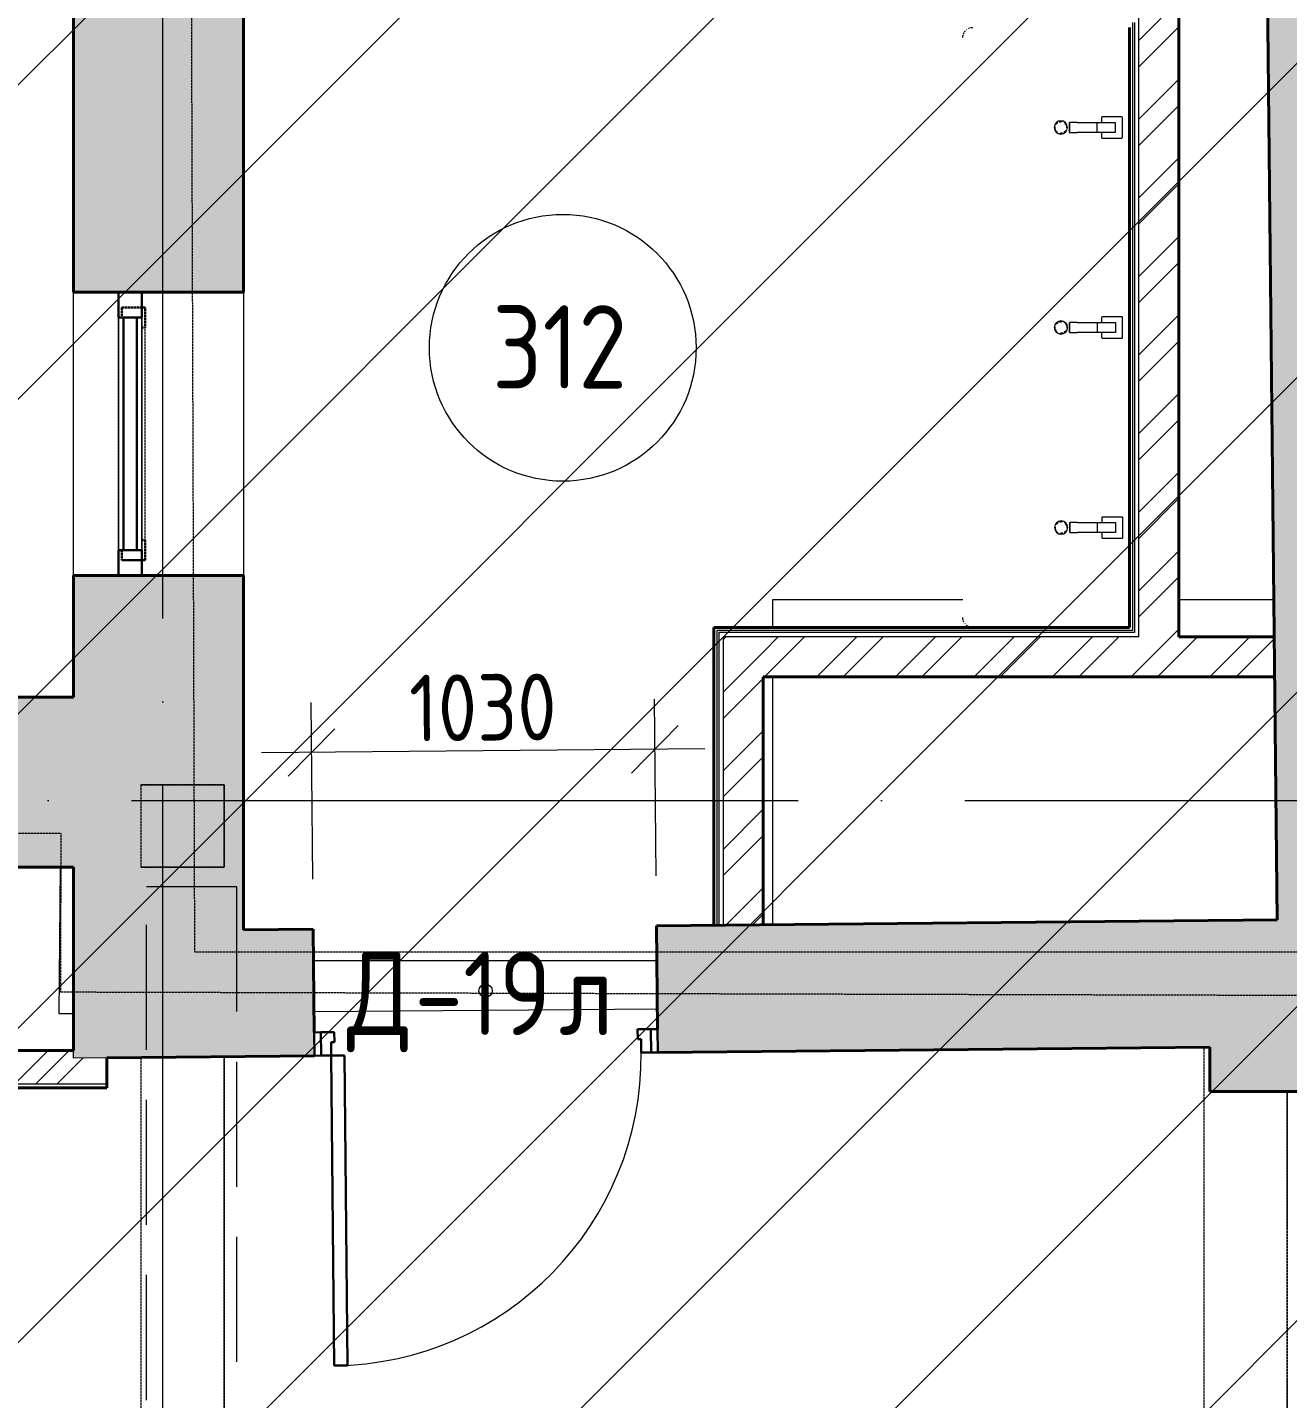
# Model space of a CAD drawing. Header units: millimetres. Extents: x -269164 to 430575, y -569542 to 36130.
# Drawn here: x 216786 to 220567, y -419159 to -415047 of the extents above; entities that cross this region are included whole.
import ezdxf

# ---------------------------------------------------------------- set-up
doc = ezdxf.new("R2010")
doc.units = ezdxf.units.MM
for name, pattern in [('ADSK_Линия сетки', [25, 20, -2.5, 0, -2.5]), ('ADSK_Сверху', [4.5, 3, -1.5]), ('GOST2.303 4', [7, 5, -2, 0])]:
    doc.linetypes.add(name, pattern=pattern)
for name, color, linetype, lineweight in [('_ Окна', 7, 'Continuous', 30), ('Витраж', 7, 'Continuous', 18), ('Двери', 7, 'Continuous', 18), ('Каркас', 7, 'Continuous', 18), ('Марки дверей', 7, 'Continuous', 20), ('Марки помещений', 7, 'Continuous', 20), ('Окна', 7, 'Continuous', 18), ('Оси', 7, 'Continuous', 9), ('Панели витража', 7, 'Continuous', 18), ('Перекрытие', 7, 'Continuous', 18), ('Размеры', 7, 'Continuous', 9), ('Сантехника', 7, 'Continuous', 18), ('Стены внутренние', 7, 'Continuous', 18), ('Стены наружные', 7, 'Continuous', 18), ('Стены штриховка', 7, 'Continuous', 18)]:
    doc.layers.add(name, color=color, linetype=linetype, lineweight=lineweight)
doc.styles.add('GOST Common', font='GOST_Common.ttf', dxfattribs={"width": 0.9, "height": 200})
doc.styles.add('GOST Common_2', font='GOST_Common.ttf', dxfattribs={"width": 0.9, "height": 250})
doc.dimstyles.new('ADSK_Основной_2_мм_Округление_до_1_мм', dxfattribs={"dimscale": 304.8, "dimtxt": 201.142999, "dimasz": 0.463911, "dimexe": 0.492126, "dimexo": 0.492126, "dimgap": 0.098425, "dimtad": 1, "dimdec": 0, "dimdsep": 46, "dimtxsty": 'GOST Common', "dimblk1": 'OBLIQUE', "dimblk2": 'OBLIQUE', "dimsah": 1, "dimcen": 0.09, "dimdle": 0.492126, "dimazin": 2, "dimtfac": 1, "dimtdec": 4, "dimtix": 1, "dimtmove": 0, "dimatfit": 3, "dimfxl": 1, "dimtvp": 1, "dimtolj": 1, "dimtzin": 0, "dimlwd": 20, "dimlwe": 20, "dimarcsym": 2})
pattern_1 = [(45, (178182.9, -430621.92), (-117.8655, 117.8655), []), (45, (178261.48, -430621.92), (-117.8655, 117.8655), [])]

# ---------------------------------------------------------------- blocks, each defined once
blk = doc.blocks.new('Витраж-тент со смещением вовне - 60мм 30 сдвиг-1466964-03 План 3-го этажа маркировочный')
at = {"layer": '_ Окна', "color": 253, "linetype": 'ADSK_Сверху', "true_color": 0xaaaaaa}
for p, q in [((-379, 25), (-379, -45)), ((-379, 25), (-349, 25)), ((-379, -45), (-379, 25)), ((379, 25), (349, 25)), ((379, -45), (379, 25)), ((379, -45), (379, 25)), ((-319, -35), (-319, -45)), ((319, -35), (319, -45)), ((-319, -45), (-379, -45)), ((319, -45), (379, -45))]:
    blk.add_line(p, q, dxfattribs=at)
at = {"layer": 'Окна', "color": 253, "linetype": 'ADSK_Сверху', "true_color": 0xaaaaaa}
blk.add_line((-319, -45), (319, -45), dxfattribs=at)
blk = doc.blocks.new('Прямоугольный импост - 70х20_56мм-1425354-03 План 3-го этажа маркировочный')
at = {"layer": 'Витраж', "color": 253, "linetype": 'ADSK_Сверху', "true_color": 0xaaaaaa}
for p, q in [((465.8, 2156.6), (395.8, 2156.6)), ((395.8, 2080.6), (395.8, 2156.6)), ((465.8, 2080.6), (465.8, 2156.6)), ((395.8, 1306.6), (395.8, 1382.6)), ((465.8, 1306.6), (465.8, 1382.6)), ((395.8, 1306.6), (465.8, 1306.6))]:
    blk.add_line(p, q, dxfattribs=at)
blk = doc.blocks.new('Прямоугольный импост - 70х20_56мм-1424848-03 План 3-го этажа маркировочный')
at = {"layer": 'Витраж', "color": 253, "linetype": 'ADSK_Сверху', "true_color": 0xaaaaaa}
for p, q in [((-76, 35), (0, 35)), ((0, 35), (0, -35)), ((0, -35), (-76, -35))]:
    blk.add_line(p, q, dxfattribs=at)
blk = doc.blocks.new('Прямоугольный импост - 70х20_56мм-1424849-03 План 3-го этажа маркировочный')
at = {"layer": 'Витраж', "color": 253, "linetype": 'ADSK_Сверху', "true_color": 0xaaaaaa}
for p, q in [((0, 35), (-76, 35)), ((0, -35), (0, 35)), ((-76, -35), (0, -35))]:
    blk.add_line(p, q, dxfattribs=at)
blk = doc.blocks.new('Прямоугольный импост - 70х60мм-1425356-03 План 3-го этажа маркировочный')
at = {"layer": 'Витраж', "color": 253, "linetype": 'ADSK_Сверху', "true_color": 0xaaaaaa}
for p, q in [((465.8, 2080.6), (395.8, 2080.6)), ((395.8, 1382.6), (395.8, 2080.6)), ((465.8, 1382.6), (465.8, 2080.6)), ((395.8, 1382.6), (465.8, 1382.6))]:
    blk.add_line(p, q, dxfattribs=at)
blk = doc.blocks.new('Системная панель - _AR_Стекло_40мм_привязка по центру-1425357-03 План 3-го этажа маркировочный')
at = {"layer": 'Панели витража', "lineweight": 30}
for p, q in [((349, 20), (-349, 20)), ((-349, 20), (-349, -20)), ((349, -20), (349, 20)), ((-349, -20), (349, -20))]:
    blk.add_line(p, q, dxfattribs=at)
blk = doc.blocks.new('Прямоугольный импост - 70х40_56мм-1425355-03 План 3-го этажа маркировочный')
at = {"layer": 'Витраж'}
for p, q in [((395.8, 2080.6), (395.8, 1382.6)), ((465.8, 2080.6), (465.8, 1382.6))]:
    blk.add_line(p, q, dxfattribs=at)
blk = doc.blocks.new('Прямоугольный импост - 70х20_56мм-1256353-03 План 3-го этажа маркировочный')
at = {"layer": 'Витраж', "lineweight": 30}
for p, q in [((-76, 35), (0, 35)), ((-76, -35), (-76, 35)), ((0, 35), (0, -35)), ((0, -35), (-76, -35))]:
    blk.add_line(p, q, dxfattribs=at)
blk = doc.blocks.new('Прямоугольный импост - 70х20_56мм-1256355-03 План 3-го этажа маркировочный')
at = {"layer": 'Витраж', "lineweight": 30}
for p, q in [((0, 35), (-76, 35)), ((-76, 35), (-76, -35)), ((0, -35), (0, 35)), ((-76, -35), (0, -35))]:
    blk.add_line(p, q, dxfattribs=at)
blk = doc.blocks.new('Раковина с 2-3 кранами для санузла - 500x1800 3 taps-1592274-03 План 3-го этажа маркировочный')
at = {"layer": 'Сантехника'}
for p, q in [((-764.1, 517.1), (-763.2, 517.9)), ((1018.1, 513.1), (1018.9, 512.2)), ((-490, 203.1), (-460, 203.1)), ((-490, 203.1), (-490, 180.1)), ((-460, 203.1), (-490, 203.1)), ((-490, 120.5), (-490, 180.1)), ((-460, 180.1), (-460, 203.1)), ((-460, 180.1), (-460, 120.5)), ((110, 203.6), (140, 203.6)), ((110, 203.6), (110, 180.6)), ((140, 203.6), (110, 203.6)), ((110, 121), (110, 180.6)), ((140, 180.6), (140, 203.6)), ((140, 180.6), (140, 121)), ((710, 204.1), (740, 204.1)), ((710, 204.1), (710, 181.1)), ((740, 204.1), (710, 204.1)), ((710, 121.5), (710, 181.1)), ((740, 181.1), (740, 204.1)), ((740, 181.1), (740, 121.5)), ((-506.8, 105.2), (-506.8, 45.6)), ((-490, 107.1), (-504.9, 107.1)), ((-490, 85.5), (-490, 120.5)), ((-460, 120.5), (-490, 120.5)), ((-490, 65.5), (-490, 85.5)), ((-460, 120.5), (-460, 85.5)), ((-445.4, 107.1), (-460, 107.1)), ((-460, 85.5), (-460, 65.5)), ((-443.5, 45.6), (-443.5, 105.2)), ((93.2, 105.7), (93.2, 46.1)), ((110, 107.6), (95.1, 107.6)), ((110, 86), (110, 121)), ((140, 121), (110, 121)), ((110, 66), (110, 86)), ((140, 121), (140, 86)), ((154.6, 107.6), (140, 107.6)), ((140, 86), (140, 66)), ((156.5, 46.1), (156.5, 105.7)), ((693.2, 106.2), (693.2, 46.6)), ((710, 108.1), (695.1, 108.1)), ((710, 86.5), (710, 121.5)), ((740, 121.5), (710, 121.5)), ((710, 66.5), (710, 86.5)), ((740, 121.5), (740, 86.5)), ((754.6, 108.1), (740, 108.1)), ((740, 86.5), (740, 66.5)), ((756.5, 46.6), (756.5, 106.2)), ((-505.3, 44.1), (-445, 44.1)), ((-460, 65.5), (-490, 65.5)), ((94.7, 44.6), (155, 44.6)), ((140, 66), (110, 66)), ((694.7, 45.1), (755, 45.1)), ((740, 66.5), (710, 66.5))]:
    blk.add_line(p, q, dxfattribs=at)
at = {"layer": 'Сантехника', "flags": 128}
for points in [[(-775, 494), (-775, 495.2), (-774.9, 496.4), (-774.8, 497.6), (-774.6, 498.8), (-774.4, 500), (-774.1, 501.1)], [(-773.5, 503.4), (-773.1, 504.6), (-772.6, 505.7), (-772.1, 506.8), (-771.6, 507.9)], [(-770.4, 509.9), (-769.8, 510.9), (-769.1, 511.9), (-768.3, 512.9), (-767.6, 513.8)], [(-758.1, 521), (-757, 521.5), (-755.9, 522), (-754.7, 522.4)], [(-752.4, 523.1), (-751.3, 523.3), (-750.1, 523.6), (-748.9, 523.7), (-747.7, 523.9), (-746.5, 524), (-745.3, 524), (-745, 524)], [(995, 524), (996.2, 524), (997.4, 523.9), (998.6, 523.8), (999.8, 523.6), (1001, 523.4), (1002.1, 523.1)], [(1004.4, 522.5), (1005.6, 522.1), (1006.7, 521.6), (1007.8, 521.1), (1008.9, 520.6)], [(1010.9, 519.4), (1011.9, 518.8), (1012.9, 518.1), (1013.9, 517.3), (1014.8, 516.6)], [(1022, 507.1), (1022.5, 506), (1023, 504.9), (1023.4, 503.7)], [(1024.1, 501.4), (1024.3, 500.3), (1024.6, 499.1), (1024.7, 497.9), (1024.9, 496.7), (1025, 495.5), (1025, 494.3)]]:
    blk.add_lwpolyline(points, dxfattribs=at)
at = {"layer": 'Сантехника'}
for centre, radius, start, end in [((-475, 229), 20, 0, 180), ((-475, 229), 18.2, 95.8453, 146.6627), ((-475, 229), 18.2, 85.131, 94.1833), ((125, 229.5), 20, 0, 180), ((125, 229.5), 18.2, 95.8453, 146.6627), ((125, 229.5), 18.2, 85.131, 94.1833), ((725, 230), 20, 0, 180), ((725, 230), 18.2, 95.8453, 146.6627), ((725, 230), 18.2, 85.131, 94.1833), ((-475, 229), 20, 180, 360), ((-475, 229), 18.2, 165.1578, 180), ((-475, 229), 18.2, 180, 191.3408), ((-475, 229), 16.3, 175.3673, 180), ((-475, 229), 16.3, 175.3673, 180), ((-475, 229), 16.3, 180, 198.6206), ((-475, 229), 16.3, 180, 198.6206), ((-475, 229), 18.2, 208.9833, 219.7338), ((-475, 229), 16.3, 216.8749, 225), ((-475, 229), 16.3, 216.8749, 225), ((-475, 229), 18.2, 225, 229.4056), ((-475, 229), 18.2, 232.7593, 242.7191), ((-475, 229), 18.2, 265.131, 274.1833), ((-475, 229), 18.2, 275.8453, 326.6627), ((-475, 229), 18.2, 52.7593, 62.7191), ((-475, 229), 16.3, 36.8749, 45), ((-475, 229), 16.3, 36.8749, 45), ((-475, 229), 18.2, 45, 49.4056), ((-475, 229), 18.2, 28.9833, 39.7338), ((-475, 229), 16.3, 0, 18.6206), ((-475, 229), 16.3, 0, 18.6206), ((-475, 229), 16.3, 355.3673, 360), ((-475, 229), 16.3, 355.3673, 360), ((-475, 229), 18.2, 345.1578, 360), ((-475, 229), 18.2, 0, 11.3408), ((125, 229.5), 20, 180, 360), ((125, 229.5), 18.2, 165.1578, 180), ((125, 229.5), 18.2, 180, 191.3408), ((125, 229.5), 16.3, 175.3673, 180), ((125, 229.5), 16.3, 175.3673, 180), ((125, 229.5), 16.3, 180, 198.6206), ((125, 229.5), 16.3, 180, 198.6206), ((125, 229.5), 18.2, 208.9833, 219.7338), ((125, 229.5), 16.3, 216.8749, 225), ((125, 229.5), 16.3, 216.8749, 225), ((125, 229.5), 18.2, 225, 229.4056), ((125, 229.5), 18.2, 232.7593, 242.7191), ((125, 229.5), 18.2, 265.131, 274.1833), ((125, 229.5), 18.2, 275.8453, 326.6627), ((125, 229.5), 18.2, 52.7593, 62.7191), ((125, 229.5), 16.3, 36.8749, 45), ((125, 229.5), 16.3, 36.8749, 45), ((125, 229.5), 18.2, 45, 49.4056), ((125, 229.5), 18.2, 28.9833, 39.7338), ((125, 229.5), 16.3, 0, 18.6206), ((125, 229.5), 16.3, 0, 18.6206), ((125, 229.5), 16.3, 355.3673, 360), ((125, 229.5), 16.3, 355.3673, 360), ((125, 229.5), 18.2, 345.1578, 360), ((125, 229.5), 18.2, 0, 11.3408), ((725, 230), 20, 180, 360), ((725, 230), 18.2, 165.1578, 180), ((725, 230), 18.2, 180, 191.3408), ((725, 230), 16.3, 175.3673, 180), ((725, 230), 16.3, 175.3673, 180), ((725, 230), 16.3, 180, 198.6206), ((725, 230), 16.3, 180, 198.6206), ((725, 230), 18.2, 208.9833, 219.7338), ((725, 230), 16.3, 216.8749, 225), ((725, 230), 16.3, 216.8749, 225), ((725, 230), 18.2, 225, 229.4056), ((725, 230), 18.2, 232.7593, 239.9389), ((725, 230), 18.2, 265.131, 274.1833), ((725, 230), 18.2, 275.8453, 326.6627), ((725, 230), 18.2, 52.7593, 62.7191), ((725, 230), 16.3, 36.8749, 45), ((725, 230), 16.3, 36.8749, 45), ((725, 230), 18.2, 45, 49.4056), ((725, 230), 18.2, 28.9833, 39.7338), ((725, 230), 16.3, 0, 18.6206), ((725, 230), 16.3, 0, 18.6206), ((725, 230), 16.3, 355.3673, 360), ((725, 230), 16.3, 355.3673, 360), ((725, 230), 18.2, 345.1578, 360), ((725, 230), 18.2, 0, 11.3408), ((-504.9, 105.2), 1.87, 90, 180), ((-504.9, 105.2), 1.87, 120, 150), ((-504.9, 105.2), 1.87, 120, 150), ((-504.9, 105.2), 1.87, 120, 150), ((-445.4, 105.2), 1.87, 0, 90), ((-445.4, 105.2), 1.87, 30, 60), ((-445.4, 105.2), 1.87, 30, 60), ((-445.4, 105.2), 1.87, 30, 60), ((95.1, 105.7), 1.87, 90, 180), ((95.1, 105.7), 1.87, 120, 150), ((95.1, 105.7), 1.87, 120, 150), ((95.1, 105.7), 1.87, 120, 150), ((154.6, 105.7), 1.87, 0, 90), ((154.6, 105.7), 1.87, 30, 60), ((154.6, 105.7), 1.87, 30, 60), ((154.6, 105.7), 1.87, 30, 60), ((695.1, 106.2), 1.87, 90, 180), ((695.1, 106.2), 1.87, 120, 150), ((695.1, 106.2), 1.87, 120, 150), ((695.1, 106.2), 1.87, 120, 150), ((754.6, 106.2), 1.87, 0, 90), ((754.6, 106.2), 1.87, 30, 60), ((754.6, 106.2), 1.87, 30, 60), ((754.6, 106.2), 1.87, 30, 60), ((-505.3, 45.6), 1.49, 180, 270), ((-445, 45.6), 1.49, 270, 360), ((94.7, 46.1), 1.49, 180, 270), ((155, 46.1), 1.49, 270, 360), ((694.7, 46.6), 1.49, 180, 270), ((755, 46.6), 1.49, 270, 360)]:
    blk.add_arc(centre, radius, start, end, dxfattribs=at)
blk = doc.blocks.new('AC_Дверь_Однопольная - Д-19л 1030х2200h-1983133-03 План 3-го этажа маркировочный')
at = {"layer": 'Двери', "lineweight": 30}
for p, q in [((465, 1120), (425, 1120)), ((425, 1120), (425, 190)), ((465, 190), (465, 1120)), ((-495, 190), (-515, 190)), ((-515, 190), (-515, 120)), ((-465, 190), (-495, 190)), ((-495, 190), (-495, 120)), ((-495, 120), (-495, 190)), ((-465, 150), (-465, 190)), ((425, 190), (465, 190)), ((495, 190), (465, 190)), ((465, 190), (465, 150)), ((495, 120), (495, 190)), ((515, 190), (495, 190)), ((495, 190), (495, 120)), ((515, 120), (515, 190)), ((-455, 150), (-465, 150)), ((-455, 120), (-455, 150)), ((465, 150), (455, 150)), ((455, 150), (455, 120)), ((-515, 120), (-495, 120)), ((-495, 120), (-455, 120)), ((455, 120), (495, 120)), ((495, 120), (515, 120))]:
    blk.add_line(p, q, dxfattribs=at)
at = {"layer": 'Двери'}
blk.add_arc((465, 190), 930, 90, 180, dxfattribs=at)
blk = doc.blocks.new('ADSK_Марка_Помещение_ОдноЗначение - Номер-247393-03 План 3-го этажа маркировочный')
at = {"layer": 'Марки помещений'}
blk.add_circle((0, 0), 4, dxfattribs=at)
blk = doc.blocks.new('ADSK_Марка_Дверь - Типоразмер_ADSK_Марка-58376-03 План 3-го этажа маркировочный')
at = {"layer": 'Марки дверей', "lineweight": 9}
blk.add_circle((0, 0), 0.2, dxfattribs=at)
blk = doc.blocks.new('_Oblique')
at = {"color": 0, "linetype": 'ByBlock', "lineweight": -2}
blk.add_line((-0.5, -0.5), (0.5, 0.5), dxfattribs=at)
blk = doc.blocks.new('*D10029')
at = {"layer": 'Defpoints', "color": 0, "lineweight": 40, "transparency": 16777216}
for p in [(217638.9, -417221.7), (218673.9, -417741.2), (217644, -417751.1)]:
    blk.add_point(p, dxfattribs=at)
at = {"layer": 'Размеры', "color": 0, "lineweight": 20, "transparency": 16777216}
for p, q in [((217642.5, -417601.1), (217637.5, -417071.7)), ((218672.5, -417591.2), (218667.4, -417061.8)), ((218818.8, -417210.4), (217488.9, -417223.1))]:
    blk.add_line(p, q, dxfattribs=at)
at = {"layer": 'Размеры', "color": 0, "lineweight": 20, "transparency": 16777216, "xscale": 141.4, "yscale": 141.4, "zscale": 141.4}
for p, rotation in [((217638.9, -417221.7), 180.5492755345305), ((218668.8, -417211.8), 0.5492755345304712)]:
    blk.add_blockref('_Oblique', p, dxfattribs=dict(at, rotation=rotation))
at = {"layer": 'Размеры', "color": 0, "lineweight": 20, "transparency": 16777216, "insert": (218152.6, -417086.7), "char_height": 200, "width": 560.473, "attachment_point": 5, "rotation": 0.5493, "style": 'GOST Common'}
blk.add_mtext('\\A1;1030', dxfattribs=at)

msp = doc.modelspace()

# ---------------------------------------------------------------- hatches: boundary and pattern name
at = {"lineweight": 13, "true_color": 0x636466}
h = msp.add_hatch(dxfattribs=at)
h.set_pattern_fill('ANSI31', color=251, scale=210)
h.set_pattern_definition([(45, (-1914008.9, -109463.3), (-471.46345, 471.46345), [])])
h.paths.add_polyline_path([(234958.19, -379662.32), (191467.82, -379662.32), (191467.82, -437206.01), (234958.19, -437206.01)])
at = {"layer": 'Стены внутренние', "true_color": 0xc0c0c0}
for points in [[(220534.87, -417723.38), (220914.86, -417719.74), (220836.59, -410197.86), (220456.57, -410197.86), (220524.88, -416762.74)], [(216924.81, -418138.01), (217434.81, -418133.12), (217434.81, -417565.29), (216924.81, -417565.29), (216924.81, -418137.05)], [(220712.98, -418238.29), (220712.98, -418101.69), (220332.98, -418105.34), (220332.98, -418238.29), (220705.03, -418238.29)]]:
    msp.add_hatch(color=9, dxfattribs=at).paths.add_polyline_path(points)
at = {"layer": 'Стены внутренние', "lineweight": 9}
h = msp.add_hatch(dxfattribs=at)
h.set_pattern_fill('FP_2', color=256, style=0, pattern_type=2)
h.set_pattern_definition(pattern_1)
h.paths.add_polyline_path([(220240.35, -416874.96), (220240.35, -415018.96), (220120.35, -415018.96), (220120.35, -416874.96)])
h = msp.add_hatch(dxfattribs=at)
h.set_pattern_fill('FP_2', color=256, style=0, pattern_type=2)
h.set_pattern_definition(pattern_1)
h.paths.add_polyline_path([(218873.25, -417739.31), (218993.25, -417738.16), (218993.25, -416874.96), (218873.25, -416874.96), (218873.25, -417723.38)])
h = msp.add_hatch(dxfattribs=at)
h.set_pattern_fill('FP_2', color=256, style=0, pattern_type=2)
h.set_pattern_definition(pattern_1)
h.paths.add_polyline_path([(219829.29, -416994.96), (220120.35, -416994.96), (220120.35, -416874.96), (218993.25, -416874.96), (218993.25, -416994.96), (219617.35, -416994.96)])
h = msp.add_hatch(dxfattribs=at)
h.set_pattern_fill('FP_2', color=256, style=0, pattern_type=2)
h.set_pattern_definition(pattern_1)
h.paths.add_polyline_path([(220527.29, -416994.96), (220526.04, -416874.96), (220120.35, -416874.96), (220120.35, -416994.96), (220456.57, -416994.96)])
at = {"layer": 'Стены внутренние', "true_color": 0xc0c0c0}
h = msp.add_hatch(color=9, dxfattribs=at)
h.paths.add_polyline_path([(217434.81, -418133.12), (217647.61, -418131.08), (217643.97, -417751.1), (217434.81, -417753.1), (217434.81, -418115.29)])
h.paths.add_polyline_path([(218677.57, -418121.21), (221255.82, -418096.49), (221251.42, -417716.51), (218673.92, -417741.22), (218677.51, -418115.29)])
at = {"layer": 'Стены внутренние', "lineweight": 9}
h = msp.add_hatch(dxfattribs=at)
h.set_pattern_fill('FP_1', color=256, style=0, pattern_type=2)
h.set_pattern_definition([(45, (178182.9, -430621.92), (-179.6051, 179.6051), []), (45, (178246.4, -430621.92), (0, 359.2102), []), (45, (178119.4, -430621.92), (0, 359.2102), [])])
h.paths.add_polyline_path([(217003.12, -418215.29), (217024.78, -418215.29), (217024.78, -418137.05), (216924.81, -418137.05), (216924.81, -418115.29), (214012.48, -418115.29), (214012.48, -418215.29), (216882.16, -418215.29)])
at = {"layer": 'Стены наружные', "true_color": 0xc0c0c0}
h = msp.add_hatch(color=9, dxfattribs=at)
h.paths.add_polyline_path([(217264.04, -417055.29), (217434.81, -417055.29), (217434.81, -416690.69), (216924.81, -416690.69), (216924.81, -417055.29)])
h.paths.add_polyline_path([(216924.81, -415840.69), (217434.81, -415840.69), (217434.81, -410197.86), (216924.81, -410197.86), (216924.81, -415510.89)])
h = msp.add_hatch(color=9, dxfattribs=at)
h.paths.add_polyline_path([(217434.81, -417565.29), (217434.81, -417055.29), (214011.72, -417055.29), (214011.72, -417565.29), (217310.94, -417565.29)])
h.paths.add_polyline_path([(211213.74, -417565.29), (212191.72, -417565.29), (212191.72, -417055.29), (211213.74, -417055.29), (211213.74, -417515.02)])
h.paths.add_polyline_path([(189394.22, -417565.29), (192475.81, -417565.29), (192475.81, -417055.29), (189014.22, -417055.29), (189014.22, -417619.04), (188533.6, -417614.66), (188533.59, -417995), (189394.22, -417999.04)])
h.paths.add_polyline_path([(200570.07, -417565.29), (200915.27, -417565.29), (200915.27, -417055.29), (199941.57, -417055.29), (199941.57, -417565.29)])
h.paths.add_polyline_path([(194295.81, -417565.29), (195329.77, -417565.29), (195329.77, -417055.29), (194295.81, -417055.29), (194295.81, -417395.29)])
h.paths.add_polyline_path([(198121.57, -417565.29), (198121.57, -417055.29), (197149.77, -417055.29), (197149.77, -417565.29), (197519.41, -417565.29)])
h.paths.add_polyline_path([(203754.31, -417565.29), (203754.31, -417055.29), (202735.27, -417055.29), (202735.27, -417565.29)])
h.paths.add_polyline_path([(208679.21, -417565.29), (209393.74, -417565.29), (209393.74, -417055.29), (208361.76, -417055.29), (208361.76, -417565.29)])
h.paths.add_polyline_path([(205574.31, -417565.29), (206541.76, -417565.29), (206541.76, -417055.29), (205574.31, -417055.29), (205574.31, -417424.29)])

# ---------------------------------------------------------------- linework, layer by layer
at = {"layer": 'Каркас', "color": 253, "linetype": 'ADSK_Сверху', "true_color": 0xaaaaaa}
for p, q in [((217376.38, -417318.21), (217126.38, -417318.21)), ((217126.38, -417318.21), (217126.38, -417565.29)), ((217376.38, -417318.21), (217376.38, -417565.29)), ((217126.38, -417565.29), (217376.38, -417565.29)), ((220315.32, -418105.51), (220332.98, -418105.34)), ((220315.32, -418105.51), (220315.32, -421488.04)), ((220332.98, -418105.34), (220332.98, -418238.29)), ((217126.38, -418136.08), (217376.38, -418133.68)), ((217126.38, -418136.08), (217126.38, -421602.1)), ((217376.38, -418133.68), (217376.38, -421602.76)), ((220332.98, -418238.29), (220565.32, -418238.29)), ((220565.32, -418238.29), (220565.32, -421486.18))]:
    msp.add_line(p, q, dxfattribs=at)
at = {"layer": 'Каркас', "color": 253, "linetype": 'ADSK_Сверху', "true_color": 0xb2b2b2}
for p, q in [((217126.38, -417318.21), (217376.38, -417318.21)), ((217126.38, -417318.21), (217126.38, -417565.29)), ((217376.38, -417565.29), (217376.38, -417318.21)), ((217376.38, -417565.29), (217126.38, -417565.29)), ((220332.98, -418105.34), (220315.32, -418105.51)), ((220315.32, -418105.51), (220315.32, -421488.04)), ((220332.98, -418238.29), (220332.98, -418105.34)), ((217376.38, -418133.68), (217126.38, -418136.08)), ((217126.38, -418136.08), (217126.38, -421602.1)), ((217376.38, -421602.76), (217376.38, -418133.68)), ((220565.32, -418238.29), (220332.98, -418238.29)), ((220565.32, -421486.18), (220565.32, -418238.29))]:
    msp.add_line(p, q, dxfattribs=at)
at = {"layer": 'Каркас', "color": 30, "linetype": 'GOST2.303 4', "ltscale": 75, "true_color": 0xf26722}
msp.add_lwpolyline([(217143.17, -417623.95), (217413.17, -417623.95), (217413.17, -421788.69), (217143.17, -421788.69), (217143.17, -417623.95)], dxfattribs=at)
at = {"layer": 'Оси', "linetype": 'ADSK_Линия сетки', "ltscale": 100}
for p, q in [((217192.82, -439320.18), (217192.82, -408953.12)), ((167096.68, -417365.13), (235324.62, -417365.13))]:
    msp.add_line(p, q, dxfattribs=at)
at = {"layer": 'Перекрытие', "color": 9, "linetype": 'ADSK_Сверху', "true_color": 0xaad4d4}
for p, q in [((217288.67, -417820.17), (217262.83, -410106.98)), ((208861.96, -417444.29), (216886.83, -417463.65)), ((216886.83, -417463.65), (216885.33, -417939.68)), ((220603.12, -417820.17), (217288.67, -417820.17)), ((216885.33, -417939.68), (221254.14, -417951.37))]:
    msp.add_line(p, q, dxfattribs=at)
at = {"layer": 'Перекрытие', "color": 136, "true_color": 0x008080}
for p, q in [((219022.31, -416846.96), (219022.31, -416762.74)), ((219022.31, -416762.74), (219592.52, -416762.74)), ((220240.35, -416762.74), (220524.88, -416762.74)), ((219022.31, -417737.88), (219022.31, -416994.96)), ((216882.16, -418005.47), (216885.95, -417565.29)), ((217644.87, -417845.22), (218674.93, -417845.87)), ((216924.81, -418005.13), (216882.16, -418005.47)), ((218676.32, -417991.33), (217646.35, -417999.45))]:
    msp.add_line(p, q, dxfattribs=at)
at = {"layer": 'Стены внутренние', "lineweight": 40}
for p, q in [((220456.57, -410197.86), (220534.87, -417723.38)), ((220240.35, -416874.96), (220240.35, -415018.96)), ((220092.35, -415046.96), (220092.35, -416846.96)), ((218845.25, -416846.96), (218845.25, -417739.58)), ((220092.35, -416846.96), (218845.25, -416846.96)), ((220526.04, -416874.96), (220240.35, -416874.96)), ((218993.25, -417738.16), (218993.25, -416994.96)), ((218993.25, -416994.96), (220527.29, -416994.96)), ((216924.81, -417565.29), (216924.81, -418115.29)), ((217434.81, -417753.1), (217434.81, -417565.29)), ((220534.87, -417723.38), (218673.92, -417741.22)), ((218673.92, -417741.22), (218676.9, -418051.21)), ((217643.97, -417751.1), (217434.81, -417753.1)), ((217646.94, -418061.08), (217643.97, -417751.1)), ((218677.57, -418121.21), (220332.98, -418105.34)), ((220332.98, -418105.34), (220332.98, -418238.29)), ((216924.81, -418115.29), (215412.48, -418115.29)), ((217024.78, -418137.05), (217647.61, -418131.08)), ((217024.78, -418227.29), (217024.78, -418137.05)), ((214000.48, -418227.29), (217024.78, -418227.29)), ((220332.98, -418238.29), (220712.98, -418238.29))]:
    msp.add_line(p, q, dxfattribs=at)
at = {"layer": 'Стены внутренние'}
for p, q in [((216924.81, -418138.01), (216924.81, -418115.29)), ((217024.78, -418137.05), (216924.81, -418138.01))]:
    msp.add_line(p, q, dxfattribs=at)
at = {"layer": 'Стены наружные', "lineweight": 40}
for p, q in [((216924.81, -409687.86), (216924.81, -415840.69)), ((217434.81, -415840.69), (217434.81, -410197.86)), ((216924.81, -415840.69), (217434.81, -415840.69)), ((217434.81, -416690.69), (216924.81, -416690.69)), ((216924.81, -416690.69), (216924.81, -417055.29)), ((217434.81, -417565.29), (217434.81, -416690.69)), ((216924.81, -417055.29), (214011.72, -417055.29)), ((215412.48, -417565.29), (216924.81, -417565.29))]:
    msp.add_line(p, q, dxfattribs=at)
at = {"layer": 'Стены наружные'}
for p, q in [((216924.81, -416690.69), (216924.81, -415840.69)), ((217434.81, -415840.69), (217434.81, -416690.69))]:
    msp.add_line(p, q, dxfattribs=at)
at = {"layer": 'Стены штриховка'}
for p, q in [((220120.35, -416874.96), (220120.35, -415018.96)), ((220101.35, -415031.96), (220101.35, -416855.96)), ((220107.35, -415031.96), (220107.35, -416861.96)), ((218854.25, -416855.96), (218854.25, -417739.5)), ((220101.35, -416855.96), (218854.25, -416855.96)), ((218860.25, -416861.96), (218860.25, -417739.44)), ((220107.35, -416861.96), (218860.25, -416861.96)), ((218873.25, -416874.96), (218873.25, -417739.31)), ((220120.35, -416874.96), (218873.25, -416874.96)), ((214000.48, -418225.29), (217024.78, -418225.29)), ((214012.48, -418215.29), (217024.78, -418215.29))]:
    msp.add_line(p, q, dxfattribs=at)

# ---------------------------------------------------------------- block references
at = {"layer": '_ Окна', "color": 253, "linetype": 'ADSK_Сверху', "true_color": 0xaaaaaa, "rotation": 90.00000000000027}
msp.add_blockref('Витраж-тент со смещением вовне - 60мм 30 сдвиг-1466964-03 План 3-го этажа маркировочный', (217094.81, -416265.69), dxfattribs=at)
at = {"layer": 'Витраж', "color": 253, "linetype": 'ADSK_Сверху', "true_color": 0xaaaaaa}
for name in ['Прямоугольный импост - 70х20_56мм-1425354-03 План 3-го этажа маркировочный', 'Прямоугольный импост - 70х60мм-1425356-03 План 3-го этажа маркировочный']:
    msp.add_blockref(name, (216664.02, -417997.34), dxfattribs=at)
at = {"layer": 'Витраж', "color": 253, "linetype": 'ADSK_Сверху', "true_color": 0xaaaaaa, "extrusion": (0, 0, -1), "rotation": 89.99999999999972}
msp.add_blockref('Прямоугольный импост - 70х20_56мм-1424848-03 План 3-го этажа маркировочный', (-217094.81, -415840.69), dxfattribs=at)
at = {"layer": 'Витраж', "extrusion": (0, 0, -1), "rotation": 89.99999999999972}
msp.add_blockref('Прямоугольный импост - 70х20_56мм-1256353-03 План 3-го этажа маркировочный', (-217094.81, -415840.69), dxfattribs=at)
at = {"layer": 'Витраж'}
msp.add_blockref('Прямоугольный импост - 70х40_56мм-1425355-03 План 3-го этажа маркировочный', (216664.02, -417997.34), dxfattribs=at)
at = {"layer": 'Витраж', "color": 253, "linetype": 'ADSK_Сверху', "true_color": 0xaaaaaa, "rotation": 270.0000000000003}
msp.add_blockref('Прямоугольный импост - 70х20_56мм-1424849-03 План 3-го этажа маркировочный', (217094.81, -416690.69), dxfattribs=at)
at = {"layer": 'Витраж', "rotation": 270.0000000000003}
msp.add_blockref('Прямоугольный импост - 70х20_56мм-1256355-03 План 3-го этажа маркировочный', (217094.81, -416690.69), dxfattribs=at)
at = {"layer": 'Двери', "rotation": 180.5492755352822}
msp.add_blockref('AC_Дверь_Однопольная - Д-19л 1030х2200h-1983133-03 План 3-го этажа маркировочный', (218160.77, -417936.15), dxfattribs=at)
at = {"layer": 'Марки дверей', "xscale": 99.99999999999993, "yscale": 99.99999999999993, "zscale": 99.99999999999993}
msp.add_blockref('ADSK_Марка_Дверь - Типоразмер_ADSK_Марка-58376-03 План 3-го этажа маркировочный', (218160.77, -417936.15), dxfattribs=at)
at = {"layer": 'Марки помещений', "xscale": 99.99999999999993, "yscale": 99.99999999999993, "zscale": 99.99999999999993}
msp.add_blockref('ADSK_Марка_Помещение_ОдноЗначение - Номер-247393-03 План 3-го этажа маркировочный', (218392.46, -416007.92), dxfattribs=at)
at = {"layer": 'Панели витража', "rotation": 90.00000000000027}
msp.add_blockref('Системная панель - _AR_Стекло_40мм_привязка по центру-1425357-03 План 3-го этажа маркировочный', (217094.81, -416265.69), dxfattribs=at)
at = {"layer": 'Сантехника', "rotation": 90}
msp.add_blockref('Раковина с 2-3 кранами для санузла - 500x1800 3 taps-1592274-03 План 3-го этажа маркировочный', (220116.35, -416071.96), dxfattribs=at)

# ---------------------------------------------------------------- texts
at = {"layer": 'Марки дверей', "lineweight": 9, "char_height": 250, "attachment_point": 1, "style": 'GOST Common_2'}
for s, insert, width in [('\\fGOST Common|b0|i0|c204|p34|;\\W.9;Д', (217744.79, -417819.14), 245.3164), ('-19', (217947.2, -417819.14), 526.7087), ('\\fGOST Common|b0|i0|c204|p34|;\\W.9;л', (218381.77, -417819.14), 194.8101)]:
    msp.add_mtext(s, dxfattribs=dict(at, insert=insert, width=width))
at = {"layer": 'Марки помещений', "lineweight": 9, "insert": (218180.51, -415880.19), "char_height": 250, "width": 526.7087, "attachment_point": 1, "style": 'GOST Common_2'}
msp.add_mtext('312', dxfattribs=at)

# ---------------------------------------------------------------- dimensions: what is measured, and where the dimension line sits
at = {"layer": 'Размеры', "lineweight": 20}
dim = msp.add_linear_dim(base=(217638.9, -417221.68), p1=(218673.92, -417741.22), p2=(217643.97, -417751.1), angle=0.54928, dimstyle='ADSK_Основной_2_мм_Округление_до_1_мм', override={"dimpost": '<>', "dimfxl": 1030}, dxfattribs=at)
dim.commit()
dim.dimension.update_dxf_attribs({"geometry": '*D10029', "text_midpoint": (218152.63, -417086.75)})

doc.saveas('drawing.dxf')
